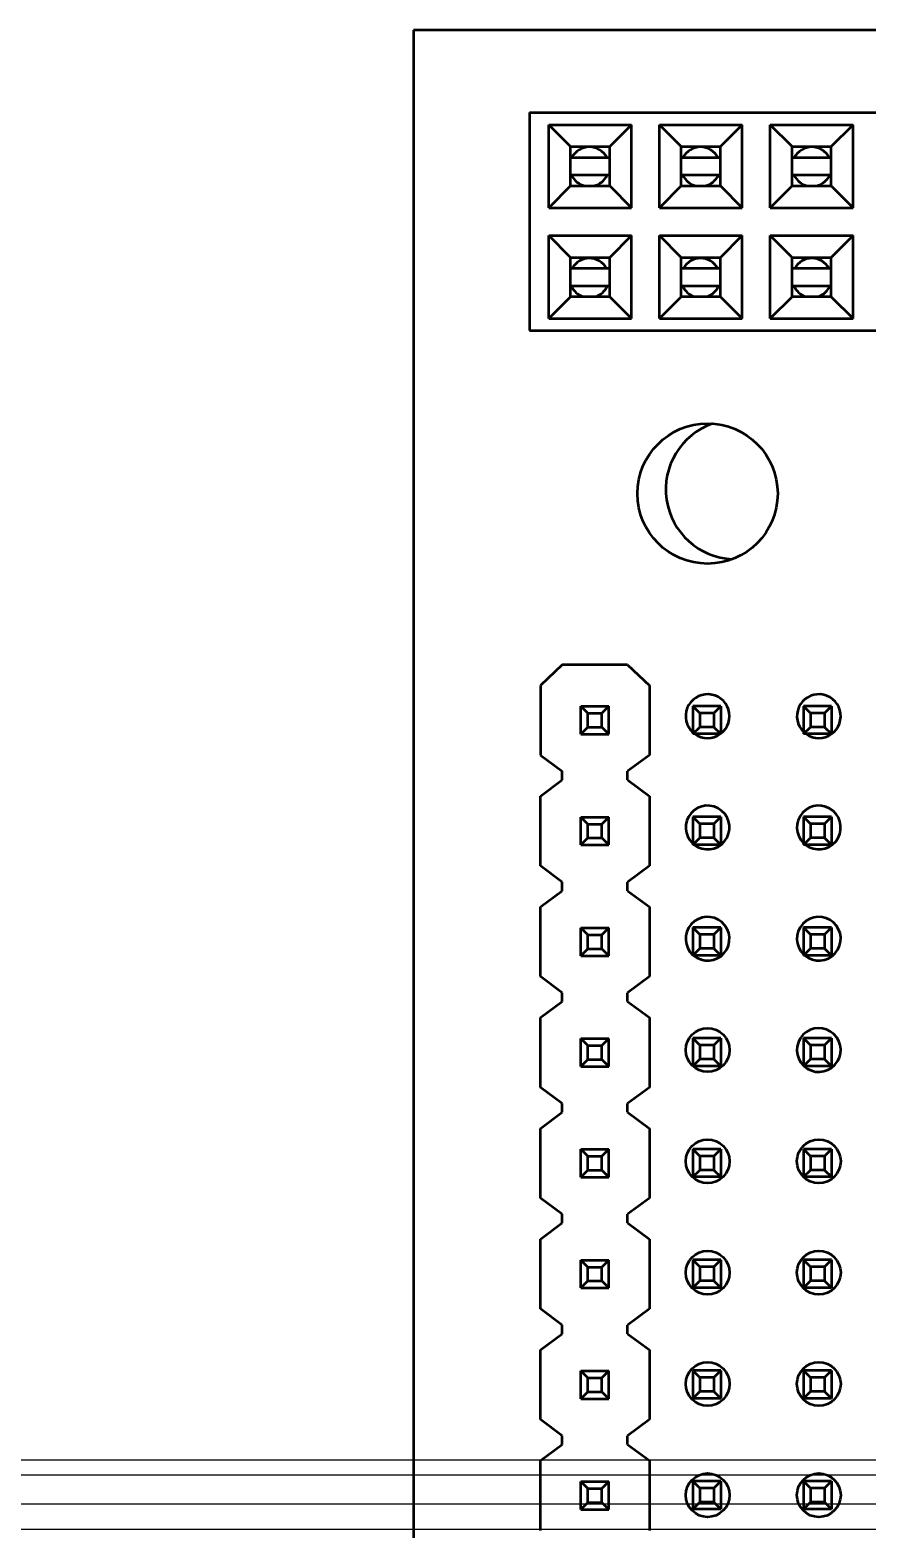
# Model space of a CAD drawing. Header units: millimetres. Extents: x 0 to 420, y 0 to 297.
# Drawn here: x 52.85 to 72.05, y 173.91 to 208.31 of the extents above; entities that cross this region are included whole.
import ezdxf

# ---------------------------------------------------------------- set-up
doc = ezdxf.new("R2010")
doc.units = ezdxf.units.MM
doc.layers.add('Sketch Geometry (ISO)', color=7, linetype='Continuous', lineweight=25)
doc.layers.add('Visible (ISO)', color=7, linetype='Continuous', lineweight=50)

msp = doc.modelspace()

# ---------------------------------------------------------------- linework, layer by layer
at = {"layer": 'Sketch Geometry (ISO)', "color": 7}
msp.add_line((79.869, 175.511), (49.962, 175.511), dxfattribs=at)
at = {"layer": 'Sketch Geometry (ISO)', "color": 116, "true_color": 0x008040}
msp.add_line((82.249, 175.169), (49.962, 175.169), dxfattribs=at)
at = {"layer": 'Sketch Geometry (ISO)', "color": 5, "true_color": 0x0000ff}
msp.add_line((84.748, 174.505), (49.962, 174.505), dxfattribs=at)
at = {"layer": 'Sketch Geometry (ISO)', "color": 1, "true_color": 0xff0000}
msp.add_line((87.523, 173.919), (49.962, 173.919), dxfattribs=at)
at = {"layer": 'Visible (ISO)'}
for p, q in [((165.503, 208.313), (61.648, 208.313)), ((61.648, 208.313), (61.648, 146.548)), ((64.307, 206.418), (74.717, 206.418)), ((64.307, 206.418), (64.307, 201.418)), ((65.252, 205.639), (64.753, 206.138)), ((64.753, 204.238), (64.753, 206.138)), ((64.753, 206.138), (66.651, 206.138)), ((66.152, 205.639), (66.651, 206.138)), ((66.651, 204.238), (66.651, 206.138)), ((67.293, 204.238), (67.293, 206.138)), ((67.293, 206.138), (69.191, 206.138)), ((67.792, 205.639), (67.293, 206.138)), ((68.692, 205.639), (69.191, 206.138)), ((69.191, 204.238), (69.191, 206.138)), ((69.833, 206.138), (71.731, 206.138)), ((70.332, 205.639), (69.833, 206.138)), ((69.833, 204.238), (69.833, 206.138)), ((71.232, 205.639), (71.731, 206.138)), ((71.731, 204.238), (71.731, 206.138)), ((65.252, 204.737), (65.252, 205.639)), ((65.252, 205.638), (66.152, 205.638)), ((65.252, 205.388), (66.152, 205.388)), ((66.152, 204.737), (66.152, 205.639)), ((67.792, 204.737), (67.792, 205.639)), ((67.792, 205.638), (68.692, 205.638)), ((67.792, 205.388), (68.692, 205.388)), ((68.692, 204.737), (68.692, 205.639)), ((70.332, 204.737), (70.332, 205.639)), ((70.332, 205.638), (71.232, 205.638)), ((70.332, 205.388), (71.232, 205.388)), ((71.232, 204.737), (71.232, 205.639)), ((65.252, 204.737), (64.753, 204.238)), ((65.252, 204.988), (66.152, 204.988)), ((65.252, 204.738), (66.152, 204.738)), ((66.152, 204.737), (66.651, 204.238)), ((67.792, 204.737), (67.293, 204.238)), ((67.792, 204.988), (68.692, 204.988)), ((67.792, 204.738), (68.692, 204.738)), ((68.692, 204.737), (69.191, 204.238)), ((70.332, 204.737), (69.833, 204.238)), ((70.332, 204.988), (71.232, 204.988)), ((70.332, 204.738), (71.232, 204.738)), ((71.232, 204.737), (71.731, 204.238)), ((64.753, 204.238), (66.651, 204.238)), ((67.293, 204.238), (69.191, 204.238)), ((69.833, 204.238), (71.731, 204.238)), ((65.252, 203.099), (64.753, 203.598)), ((64.753, 201.698), (64.753, 203.598)), ((64.753, 203.598), (66.651, 203.598)), ((66.152, 203.099), (66.651, 203.598)), ((66.651, 201.698), (66.651, 203.598)), ((67.293, 201.698), (67.293, 203.598)), ((67.293, 203.598), (69.191, 203.598)), ((67.792, 203.099), (67.293, 203.598)), ((68.692, 203.099), (69.191, 203.598)), ((69.191, 201.698), (69.191, 203.598)), ((69.833, 203.598), (71.731, 203.598)), ((70.332, 203.099), (69.833, 203.598)), ((69.833, 201.698), (69.833, 203.598)), ((71.232, 203.099), (71.731, 203.598)), ((71.731, 201.698), (71.731, 203.598)), ((65.252, 202.197), (65.252, 203.099)), ((65.252, 203.098), (66.152, 203.098)), ((66.152, 202.197), (66.152, 203.099)), ((67.792, 202.197), (67.792, 203.099)), ((67.792, 203.098), (68.692, 203.098)), ((68.692, 202.197), (68.692, 203.099)), ((70.332, 202.197), (70.332, 203.099)), ((70.332, 203.098), (71.232, 203.098)), ((71.232, 202.197), (71.232, 203.099)), ((65.252, 202.848), (66.152, 202.848)), ((67.792, 202.848), (68.692, 202.848)), ((70.332, 202.848), (71.232, 202.848)), ((65.252, 202.448), (66.152, 202.448)), ((67.792, 202.448), (68.692, 202.448)), ((70.332, 202.448), (71.232, 202.448)), ((65.252, 202.197), (64.753, 201.698)), ((65.252, 202.198), (66.152, 202.198)), ((66.152, 202.197), (66.651, 201.698)), ((67.792, 202.197), (67.293, 201.698)), ((67.792, 202.198), (68.692, 202.198)), ((68.692, 202.197), (69.191, 201.698)), ((70.332, 202.197), (69.833, 201.698)), ((70.332, 202.198), (71.232, 202.198)), ((71.232, 202.197), (71.731, 201.698)), ((64.753, 201.698), (66.651, 201.698)), ((67.293, 201.698), (69.191, 201.698)), ((69.833, 201.698), (71.731, 201.698)), ((64.307, 201.418), (74.717, 201.418)), ((65.06, 193.752), (64.56, 193.282)), ((66.56, 193.752), (65.06, 193.752)), ((66.56, 193.752), (67.06, 193.282)), ((64.56, 193.282), (64.56, 191.682)), ((67.06, 193.282), (67.06, 191.682)), ((65.49, 192.802), (66.13, 192.802)), ((65.49, 192.162), (65.49, 192.802)), ((65.49, 192.802), (65.65, 192.642)), ((65.97, 192.642), (66.13, 192.802)), ((66.13, 192.162), (66.13, 192.802)), ((68.699, 192.807), (68.059, 192.807)), ((68.219, 192.647), (68.059, 192.807)), ((68.699, 192.807), (68.059, 192.807)), ((68.059, 192.807), (68.059, 192.807)), ((68.059, 192.807), (68.059, 192.167)), ((68.699, 192.807), (68.539, 192.647)), ((68.699, 192.807), (68.699, 192.807)), ((68.699, 192.807), (68.699, 192.167)), ((70.759, 192.647), (70.599, 192.807)), ((70.599, 192.807), (70.599, 192.167)), ((70.599, 192.807), (70.599, 192.807)), ((71.239, 192.807), (70.599, 192.807)), ((71.239, 192.807), (70.599, 192.807)), ((71.239, 192.807), (71.079, 192.647)), ((71.239, 192.807), (71.239, 192.167)), ((71.239, 192.807), (71.239, 192.807)), ((65.65, 192.322), (65.49, 192.162)), ((65.65, 192.642), (65.97, 192.642)), ((65.65, 192.322), (65.65, 192.642)), ((65.65, 192.322), (65.97, 192.322)), ((65.97, 192.322), (65.97, 192.642)), ((66.13, 192.162), (65.97, 192.322)), ((68.059, 192.167), (68.219, 192.327)), ((68.539, 192.647), (68.219, 192.647)), ((68.219, 192.647), (68.219, 192.327)), ((68.539, 192.327), (68.219, 192.327)), ((68.539, 192.647), (68.539, 192.327)), ((68.539, 192.327), (68.699, 192.167)), ((70.599, 192.167), (70.759, 192.327)), ((70.759, 192.647), (70.759, 192.327)), ((71.079, 192.647), (70.759, 192.647)), ((71.079, 192.327), (70.759, 192.327)), ((71.079, 192.647), (71.079, 192.327)), ((71.079, 192.327), (71.239, 192.167)), ((65.49, 192.162), (66.13, 192.162)), ((68.699, 192.167), (68.059, 192.167)), ((71.239, 192.167), (70.599, 192.167)), ((64.56, 191.682), (65.06, 191.312)), ((67.06, 191.682), (66.56, 191.312)), ((65.06, 191.112), (65.06, 191.312)), ((66.56, 191.112), (66.56, 191.312)), ((64.56, 190.742), (65.06, 191.112)), ((66.56, 191.112), (67.06, 190.742)), ((64.56, 189.142), (64.56, 190.742)), ((67.06, 190.742), (67.06, 189.142)), ((65.49, 190.262), (65.65, 190.102)), ((65.49, 189.622), (65.49, 190.262)), ((65.49, 190.262), (66.13, 190.262)), ((65.97, 190.102), (66.13, 190.262)), ((66.13, 189.622), (66.13, 190.262)), ((68.699, 190.267), (68.059, 190.267)), ((68.219, 190.107), (68.059, 190.267)), ((68.059, 190.267), (68.059, 189.627)), ((68.699, 190.267), (68.059, 190.267)), ((68.059, 190.267), (68.059, 190.267)), ((68.699, 190.267), (68.539, 190.107)), ((68.699, 190.267), (68.699, 190.267)), ((68.699, 190.267), (68.699, 189.627)), ((71.239, 190.267), (70.599, 190.267)), ((70.599, 190.267), (70.599, 190.267)), ((71.239, 190.267), (70.599, 190.267)), ((70.759, 190.107), (70.599, 190.267)), ((70.599, 190.267), (70.599, 189.627)), ((71.239, 190.267), (71.079, 190.107)), ((71.239, 190.267), (71.239, 190.267)), ((71.239, 190.267), (71.239, 189.627)), ((65.65, 190.102), (65.97, 190.102)), ((65.65, 189.782), (65.65, 190.102)), ((65.97, 189.782), (65.97, 190.102)), ((68.539, 190.107), (68.219, 190.107)), ((68.219, 190.107), (68.219, 189.787)), ((68.539, 190.107), (68.539, 189.787)), ((70.759, 190.107), (70.759, 189.787)), ((71.079, 190.107), (70.759, 190.107)), ((71.079, 190.107), (71.079, 189.787)), ((65.65, 189.782), (65.49, 189.622)), ((65.49, 189.622), (66.13, 189.622)), ((65.65, 189.782), (65.97, 189.782)), ((66.13, 189.622), (65.97, 189.782)), ((68.059, 189.627), (68.219, 189.787)), ((68.699, 189.627), (68.059, 189.627)), ((68.539, 189.787), (68.219, 189.787)), ((68.539, 189.787), (68.699, 189.627)), ((70.599, 189.627), (70.759, 189.787)), ((71.239, 189.627), (70.599, 189.627)), ((71.079, 189.787), (70.759, 189.787)), ((71.079, 189.787), (71.239, 189.627)), ((65.06, 188.772), (64.56, 189.142)), ((67.06, 189.142), (66.56, 188.772)), ((64.56, 188.202), (65.06, 188.572)), ((65.06, 188.572), (65.06, 188.772)), ((66.56, 188.572), (66.56, 188.772)), ((66.56, 188.572), (67.06, 188.202)), ((64.56, 186.602), (64.56, 188.202)), ((67.06, 188.202), (67.06, 186.602)), ((65.49, 187.722), (66.13, 187.722)), ((65.49, 187.722), (65.65, 187.562)), ((65.49, 187.082), (65.49, 187.722)), ((65.65, 187.562), (65.97, 187.562)), ((65.65, 187.242), (65.65, 187.562)), ((65.97, 187.562), (66.13, 187.722)), ((65.97, 187.242), (65.97, 187.562)), ((66.13, 187.082), (66.13, 187.722)), ((68.219, 187.567), (68.059, 187.727)), ((68.059, 187.727), (68.059, 187.087)), ((68.699, 187.727), (68.059, 187.727)), ((68.059, 187.727), (68.059, 187.727)), ((68.699, 187.727), (68.059, 187.727)), ((68.219, 187.567), (68.219, 187.247)), ((68.539, 187.567), (68.219, 187.567)), ((68.699, 187.727), (68.539, 187.567)), ((68.539, 187.567), (68.539, 187.247)), ((68.699, 187.727), (68.699, 187.087)), ((68.699, 187.727), (68.699, 187.727)), ((70.599, 187.727), (70.599, 187.087)), ((70.599, 187.727), (70.599, 187.727)), ((70.759, 187.567), (70.599, 187.727)), ((71.239, 187.727), (70.599, 187.727)), ((71.239, 187.727), (70.599, 187.727)), ((70.759, 187.567), (70.759, 187.247)), ((71.079, 187.567), (70.759, 187.567)), ((71.239, 187.727), (71.079, 187.567)), ((71.079, 187.567), (71.079, 187.247)), ((71.239, 187.727), (71.239, 187.727)), ((71.239, 187.727), (71.239, 187.087)), ((65.65, 187.242), (65.49, 187.082)), ((65.65, 187.242), (65.97, 187.242)), ((66.13, 187.082), (65.97, 187.242)), ((68.059, 187.087), (68.219, 187.247)), ((68.539, 187.247), (68.219, 187.247)), ((68.539, 187.247), (68.699, 187.087)), ((70.599, 187.087), (70.759, 187.247)), ((71.079, 187.247), (70.759, 187.247)), ((71.079, 187.247), (71.239, 187.087)), ((65.49, 187.082), (66.13, 187.082)), ((68.699, 187.087), (68.059, 187.087)), ((71.239, 187.087), (70.599, 187.087)), ((65.06, 186.232), (64.56, 186.602)), ((67.06, 186.602), (66.56, 186.232)), ((65.06, 186.032), (65.06, 186.232)), ((66.56, 186.032), (66.56, 186.232)), ((64.56, 185.662), (65.06, 186.032)), ((66.56, 186.032), (67.06, 185.662)), ((64.56, 184.062), (64.56, 185.662)), ((67.06, 185.662), (67.06, 184.062)), ((65.49, 185.182), (65.65, 185.022)), ((65.49, 184.542), (65.49, 185.182)), ((65.49, 185.182), (66.13, 185.182)), ((65.97, 185.022), (66.13, 185.182)), ((66.13, 184.542), (66.13, 185.182)), ((68.699, 185.187), (68.059, 185.187)), ((68.219, 185.027), (68.059, 185.187)), ((68.059, 185.187), (68.059, 184.547)), ((68.059, 185.187), (68.059, 185.187)), ((68.699, 185.187), (68.059, 185.187)), ((68.699, 185.187), (68.539, 185.027)), ((68.699, 185.187), (68.699, 184.547)), ((68.699, 185.187), (68.699, 185.187)), ((70.599, 185.187), (70.599, 184.547)), ((70.599, 185.187), (70.599, 185.187)), ((71.239, 185.187), (70.599, 185.187)), ((70.759, 185.027), (70.599, 185.187)), ((71.239, 185.187), (70.599, 185.187)), ((71.239, 185.187), (71.079, 185.027)), ((71.239, 185.187), (71.239, 184.547)), ((71.239, 185.187), (71.239, 185.187)), ((65.65, 185.022), (65.97, 185.022)), ((65.65, 184.702), (65.65, 185.022)), ((65.97, 184.702), (65.97, 185.022)), ((68.539, 185.027), (68.219, 185.027)), ((68.219, 185.027), (68.219, 184.707)), ((68.539, 185.027), (68.539, 184.707)), ((71.079, 185.027), (70.759, 185.027)), ((70.759, 185.027), (70.759, 184.707)), ((71.079, 185.027), (71.079, 184.707)), ((65.65, 184.702), (65.49, 184.542)), ((65.49, 184.542), (66.13, 184.542)), ((65.65, 184.702), (65.97, 184.702)), ((66.13, 184.542), (65.97, 184.702)), ((68.059, 184.547), (68.219, 184.707)), ((68.699, 184.547), (68.059, 184.547)), ((68.539, 184.707), (68.219, 184.707)), ((68.539, 184.707), (68.699, 184.547)), ((70.599, 184.547), (70.759, 184.707)), ((71.239, 184.547), (70.599, 184.547)), ((71.079, 184.707), (70.759, 184.707)), ((71.079, 184.707), (71.239, 184.547)), ((65.06, 183.692), (64.56, 184.062)), ((67.06, 184.062), (66.56, 183.692)), ((64.56, 183.122), (65.06, 183.492)), ((65.06, 183.492), (65.06, 183.692)), ((66.56, 183.492), (66.56, 183.692)), ((66.56, 183.492), (67.06, 183.122)), ((64.56, 181.522), (64.56, 183.122)), ((67.06, 183.122), (67.06, 181.522)), ((65.49, 182.642), (66.13, 182.642)), ((65.49, 182.002), (65.49, 182.642)), ((65.49, 182.642), (65.65, 182.482)), ((65.65, 182.482), (65.97, 182.482)), ((65.65, 182.162), (65.65, 182.482)), ((65.97, 182.482), (66.13, 182.642)), ((65.97, 182.162), (65.97, 182.482)), ((66.13, 182.002), (66.13, 182.642)), ((68.699, 182.647), (68.059, 182.647)), ((68.059, 182.647), (68.059, 182.647)), ((68.699, 182.647), (68.059, 182.647)), ((68.059, 182.647), (68.059, 182.007)), ((68.219, 182.487), (68.059, 182.647)), ((68.539, 182.487), (68.219, 182.487)), ((68.219, 182.487), (68.219, 182.167)), ((68.699, 182.647), (68.539, 182.487)), ((68.539, 182.487), (68.539, 182.167)), ((68.699, 182.647), (68.699, 182.007)), ((68.699, 182.647), (68.699, 182.647)), ((71.239, 182.647), (70.599, 182.647)), ((70.759, 182.487), (70.599, 182.647)), ((71.239, 182.647), (70.599, 182.647)), ((70.599, 182.647), (70.599, 182.647)), ((70.599, 182.647), (70.599, 182.007)), ((71.079, 182.487), (70.759, 182.487)), ((70.759, 182.487), (70.759, 182.167)), ((71.239, 182.647), (71.079, 182.487)), ((71.079, 182.487), (71.079, 182.167)), ((71.239, 182.647), (71.239, 182.007)), ((71.239, 182.647), (71.239, 182.647)), ((65.65, 182.162), (65.49, 182.002)), ((65.49, 182.002), (66.13, 182.002)), ((65.65, 182.162), (65.97, 182.162)), ((66.13, 182.002), (65.97, 182.162)), ((68.059, 182.007), (68.219, 182.167)), ((68.699, 182.007), (68.059, 182.007)), ((68.539, 182.167), (68.219, 182.167)), ((68.539, 182.167), (68.699, 182.007)), ((70.599, 182.007), (70.759, 182.167)), ((71.239, 182.007), (70.599, 182.007)), ((71.079, 182.167), (70.759, 182.167)), ((71.079, 182.167), (71.239, 182.007)), ((65.06, 181.152), (64.56, 181.522)), ((67.06, 181.522), (66.56, 181.152)), ((65.06, 180.952), (65.06, 181.152)), ((66.56, 180.952), (66.56, 181.152)), ((64.56, 180.582), (65.06, 180.952)), ((66.56, 180.952), (67.06, 180.582)), ((64.56, 178.982), (64.56, 180.582)), ((67.06, 180.582), (67.06, 178.982)), ((65.49, 180.102), (66.13, 180.102)), ((65.49, 180.102), (65.65, 179.942)), ((65.49, 179.462), (65.49, 180.102)), ((65.65, 179.942), (65.97, 179.942)), ((65.65, 179.622), (65.65, 179.942)), ((65.97, 179.942), (66.13, 180.102)), ((65.97, 179.622), (65.97, 179.942)), ((66.13, 179.462), (66.13, 180.102)), ((68.699, 180.107), (68.059, 180.107)), ((68.219, 179.947), (68.059, 180.107)), ((68.059, 180.107), (68.059, 179.467)), ((68.699, 180.107), (68.059, 180.107)), ((68.059, 180.107), (68.059, 180.107)), ((68.219, 179.947), (68.219, 179.627)), ((68.539, 179.947), (68.219, 179.947)), ((68.699, 180.107), (68.539, 179.947)), ((68.539, 179.947), (68.539, 179.627)), ((68.699, 180.107), (68.699, 179.467)), ((68.699, 180.107), (68.699, 180.107)), ((70.599, 180.107), (70.599, 179.467)), ((70.599, 180.107), (70.599, 180.107)), ((71.239, 180.107), (70.599, 180.107)), ((70.759, 179.947), (70.599, 180.107)), ((71.239, 180.107), (70.599, 180.107)), ((71.079, 179.947), (70.759, 179.947)), ((70.759, 179.947), (70.759, 179.627)), ((71.239, 180.107), (71.079, 179.947)), ((71.079, 179.947), (71.079, 179.627)), ((71.239, 180.107), (71.239, 179.467)), ((71.239, 180.107), (71.239, 180.107)), ((65.65, 179.622), (65.49, 179.462)), ((65.65, 179.622), (65.97, 179.622)), ((66.13, 179.462), (65.97, 179.622)), ((68.059, 179.467), (68.219, 179.627)), ((68.539, 179.627), (68.219, 179.627)), ((68.539, 179.627), (68.699, 179.467)), ((70.599, 179.467), (70.759, 179.627)), ((71.079, 179.627), (70.759, 179.627)), ((71.079, 179.627), (71.239, 179.467)), ((65.49, 179.462), (66.13, 179.462)), ((68.699, 179.467), (68.059, 179.467)), ((71.239, 179.467), (70.599, 179.467)), ((65.06, 178.612), (64.56, 178.982)), ((67.06, 178.982), (66.56, 178.612)), ((65.06, 178.412), (65.06, 178.612)), ((66.56, 178.412), (66.56, 178.612)), ((64.56, 178.042), (65.06, 178.412)), ((66.56, 178.412), (67.06, 178.042)), ((64.56, 176.442), (64.56, 178.042)), ((67.06, 178.042), (67.06, 176.442)), ((65.49, 177.562), (65.65, 177.402)), ((65.49, 176.922), (65.49, 177.562)), ((65.49, 177.562), (66.13, 177.562)), ((65.97, 177.402), (66.13, 177.562)), ((66.13, 176.922), (66.13, 177.562)), ((68.699, 177.567), (68.059, 177.567)), ((68.059, 177.567), (68.059, 177.567)), ((68.699, 177.567), (68.059, 177.567)), ((68.219, 177.407), (68.059, 177.567)), ((68.059, 177.567), (68.059, 176.927)), ((68.699, 177.567), (68.539, 177.407)), ((68.699, 177.567), (68.699, 176.927)), ((68.699, 177.567), (68.699, 177.567)), ((71.239, 177.567), (70.599, 177.567)), ((70.599, 177.567), (70.599, 177.567)), ((71.239, 177.567), (70.599, 177.567)), ((70.759, 177.407), (70.599, 177.567)), ((70.599, 177.567), (70.599, 176.927)), ((71.239, 177.567), (71.079, 177.407)), ((71.239, 177.567), (71.239, 177.567)), ((71.239, 177.567), (71.239, 176.927)), ((65.65, 177.402), (65.97, 177.402)), ((65.65, 177.082), (65.65, 177.402)), ((65.97, 177.082), (65.97, 177.402)), ((68.539, 177.407), (68.219, 177.407)), ((68.219, 177.407), (68.219, 177.087)), ((68.539, 177.407), (68.539, 177.087)), ((71.079, 177.407), (70.759, 177.407)), ((70.759, 177.407), (70.759, 177.087)), ((71.079, 177.407), (71.079, 177.087)), ((65.65, 177.082), (65.49, 176.922)), ((65.49, 176.922), (66.13, 176.922)), ((65.65, 177.082), (65.97, 177.082)), ((66.13, 176.922), (65.97, 177.082)), ((68.059, 176.927), (68.219, 177.087)), ((68.699, 176.927), (68.059, 176.927)), ((68.539, 177.087), (68.219, 177.087)), ((68.539, 177.087), (68.699, 176.927)), ((70.599, 176.927), (70.759, 177.087)), ((71.239, 176.927), (70.599, 176.927)), ((71.079, 177.087), (70.759, 177.087)), ((71.079, 177.087), (71.239, 176.927)), ((65.06, 176.072), (64.56, 176.442)), ((67.06, 176.442), (66.56, 176.072)), ((64.56, 175.502), (65.06, 175.872)), ((65.06, 175.872), (65.06, 176.072)), ((66.56, 175.872), (66.56, 176.072)), ((66.56, 175.872), (67.06, 175.502)), ((64.56, 173.902), (64.56, 175.502)), ((67.06, 175.502), (67.06, 173.902)), ((65.49, 175.022), (66.13, 175.022)), ((65.49, 175.022), (65.65, 174.862)), ((65.49, 174.382), (65.49, 175.022)), ((65.65, 174.862), (65.97, 174.862)), ((65.65, 174.542), (65.65, 174.862)), ((65.97, 174.862), (66.13, 175.022)), ((65.97, 174.542), (65.97, 174.862)), ((66.13, 174.382), (66.13, 175.022)), ((68.059, 175.027), (68.059, 174.387)), ((68.059, 175.027), (68.059, 175.027)), ((68.699, 175.027), (68.059, 175.027)), ((68.699, 175.027), (68.059, 175.027)), ((68.219, 174.867), (68.059, 175.027)), ((68.539, 174.867), (68.219, 174.867)), ((68.219, 174.867), (68.219, 174.547)), ((68.699, 175.027), (68.539, 174.867)), ((68.539, 174.867), (68.539, 174.547)), ((68.699, 175.027), (68.699, 174.387)), ((68.699, 175.027), (68.699, 175.027)), ((70.759, 174.867), (70.599, 175.027)), ((70.599, 175.027), (70.599, 174.387)), ((71.239, 175.027), (70.599, 175.027)), ((70.599, 175.027), (70.599, 175.027)), ((71.239, 175.027), (70.599, 175.027)), ((70.759, 174.867), (70.759, 174.547)), ((71.079, 174.867), (70.759, 174.867)), ((71.239, 175.027), (71.079, 174.867)), ((71.079, 174.867), (71.079, 174.547)), ((71.239, 175.027), (71.239, 175.027)), ((71.239, 175.027), (71.239, 174.387)), ((65.65, 174.542), (65.49, 174.382)), ((65.65, 174.542), (65.97, 174.542)), ((66.13, 174.382), (65.97, 174.542)), ((68.059, 174.387), (68.219, 174.547)), ((68.539, 174.547), (68.219, 174.547)), ((68.539, 174.547), (68.699, 174.387)), ((70.599, 174.387), (70.759, 174.547)), ((71.079, 174.547), (70.759, 174.547)), ((71.079, 174.547), (71.239, 174.387)), ((65.49, 174.382), (66.13, 174.382)), ((68.699, 174.387), (68.059, 174.387)), ((71.239, 174.387), (70.599, 174.387))]:
    msp.add_line(p, q, dxfattribs=at)
for centre, radius in [((68.395, 197.681), 1.608), ((68.395, 184.919), 0.502), ((68.395, 182.366), 0.502), ((70.947, 182.366), 0.502), ((68.395, 179.814), 0.502), ((70.947, 179.814), 0.502), ((68.395, 177.261), 0.502), ((70.947, 177.261), 0.502), ((68.395, 174.709), 0.502), ((70.947, 174.709), 0.502)]:
    msp.add_circle(centre, radius, dxfattribs=at)
for centre, radius, start, end in [((65.683, 205.178), 0.452, 27.5826, 152.4174), ((68.235, 205.178), 0.452, 27.5826, 152.4174), ((70.788, 205.178), 0.452, 27.5826, 152.4174), ((65.683, 205.178), 0.452, 204.9301, 256.995), ((65.683, 205.178), 0.452, 283.005, 335.0699), ((68.235, 205.178), 0.452, 204.9301, 256.995), ((68.235, 205.178), 0.452, 283.005, 335.0699), ((70.788, 205.178), 0.452, 204.9301, 256.995), ((70.788, 205.178), 0.452, 283.005, 335.0699), ((65.683, 202.626), 0.452, 29.373, 150.627), ((68.235, 202.626), 0.452, 29.373, 150.627), ((70.788, 202.626), 0.452, 29.373, 150.627), ((65.683, 202.626), 0.452, 203.2066, 251.242), ((65.683, 202.626), 0.452, 288.758, 336.7934), ((68.235, 202.626), 0.452, 203.2066, 251.242), ((68.235, 202.626), 0.452, 288.758, 336.7934), ((70.788, 202.626), 0.452, 203.2066, 251.242), ((70.788, 202.626), 0.452, 288.758, 336.7934), ((69.037, 197.775), 1.6, 109.3213, 267.3147), ((68.395, 192.576), 0.502, 307.2969, 228.1003), ((70.947, 192.576), 0.502, 305.5369, 226.1679), ((68.395, 192.576), 0.502, 234.4789, 305.5211), ((70.947, 192.576), 0.502, 234.4789, 305.5211), ((68.395, 190.023), 0.502, 232.1092, 228.1003), ((70.947, 190.023), 0.502, 232.1092, 226.1679), ((68.395, 187.471), 0.502, 229.8593, 228.1003), ((70.947, 187.471), 0.502, 229.8593, 226.1679), ((70.947, 184.919), 0.502, 227.7096, 226.1679)]:
    msp.add_arc(centre, radius, start, end, dxfattribs=at)

doc.saveas('drawing.dxf')
